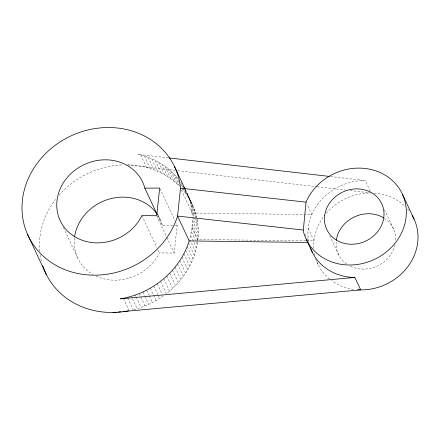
<?xml version="1.0" encoding="UTF-8"?>
<svg xmlns="http://www.w3.org/2000/svg" width="440" height="440" viewBox="0 0 440 440"><rect width="100%" height="100%" fill="white"/><g stroke="black" fill="none" stroke-linecap="round" stroke-linejoin="round"><path stroke-width="0.33" stroke-dasharray="2.2 1.65" d="M191.021 205.447L192.44 216.761M160.556 281.298L166.381 293.733C180.087 283.162 190.729 268.428 195.536 251.73L189.712 239.294L192 228.047L192.472 218.636M195.536 251.73C198.655 240.851 199.227 229.213 196.845 218.13M157.647 215.507L162.305 225.451L174.46 225.346M96.025 276.062A45.529 40.601 -25.1 0 0 112.673 280.126L116.21 280.17A45.529 40.601 -25.1 0 0 159.363 252.896L174.18 253.061L177.155 225.379L175.989 222.888M74.465 238.156L74.36 238.981A45.529 40.601 -25.1 0 0 93.049 274.505M133.859 309.65C144.298 306.955 154.226 302.341 163.07 296.175M370.211 191.12L365.261 180.554L363.072 180.56A53.114 47.366 -25.1 0 0 312.103 213.989L311.118 216.365A53.114 47.366 -25.1 0 0 308.495 226.116L308.171 228.591A53.114 47.366 -25.1 0 0 308.589 240.845L308.924 242.457M175.131 225.357L177.155 225.379M305.778 240.752L197.912 239.542L192.088 227.106M306.466 240.757L314.023 240.845L308.198 228.41M192.17 213.032L311.85 214.588L306.9 204.023M168.465 157.867L137.825 154.33C153.23 157.696 167.712 165.974 177.727 178.25M330.528 176.55L365.261 180.554M127.496 164.906L174.972 170.379M177.694 170.693L316.608 186.709M317.29 186.786L345.208 190.003M349.976 190.553L371.085 192.984M173.591 173.641L179.416 186.076C169.488 176.077 156.448 169.411 142.698 166.546A80.938 72.177 -25.1 0 0 128.167 164.852M181.962 188.793C189.173 196.939 194.332 206.899 196.697 217.531M185.18 189.536L193.595 207.543M384.489 209.6L393.514 228.877M329.687 235.675L338.712 254.947M305.135 234.377L307.758 239.971M315.552 259.166L318.175 264.764M185.422 189.865L192.121 204.166M184.624 188.441L190.448 200.877M184.811 189.602L188.595 197.687M187.77 195.107L194.876 211.002M189.052 198.566L190.135 202.097L195.96 214.533M180.736 182.171L183.062 187.143M183.354 187.764L186.56 194.601M196.554 217.509L191.021 205.695L190.135 202.097M180.851 184.173L182.309 187.286M182.6 187.907L184.349 191.637M191.697 209.341L197.522 221.777M176.138 176.358L178.761 181.951M181.396 190.031L197.995 225.467M192.731 217.382L198.264 229.196M170.885 171.061L176.71 183.497M192.5 220.512L198.325 232.947M168.025 168.63L173.85 181.066M192.352 224.279L198.181 236.715M165.028 166.342L170.852 178.778M192 228.047L197.824 240.482M161.893 164.219L167.717 176.649M191.444 231.814L197.269 244.25M158.626 162.25L164.456 174.686M190.68 235.565L196.504 248.001M155.249 160.452L161.073 172.887M151.756 158.823L157.581 171.259M188.546 242.985L194.37 255.42M148.159 157.371L153.984 169.807M159.968 188.694L174.823 220.402M187.181 246.637L193.006 259.072M144.474 156.101L150.304 168.537M185.625 250.234L191.45 262.669M140.712 155.012L146.537 167.448M183.882 253.765L189.706 266.2M181.951 257.23L187.776 269.665M179.839 260.607L185.663 273.042M157.845 214.549L160.754 220.764M156.706 215.754L166.606 236.896M166.898 237.518L174.18 253.061M177.556 263.901L183.381 276.337M175.104 267.091L180.928 279.527M172.491 270.177L178.316 282.612M169.719 273.152L175.544 285.588M141.884 215.589L156.739 247.302M157.905 249.788L159.363 252.896M166.804 276.001L172.629 288.437M163.746 278.718L169.571 291.154M157.245 283.74L162.195 294.311M153.813 286.027L157.894 294.734M158.186 295.356L159.638 298.463M150.282 288.161L156.107 300.597M146.647 290.131L148.979 295.103M149.27 295.724L152.471 302.566M142.929 291.935L144.678 295.664M144.969 296.285L148.753 304.37M139.133 293.568L144.958 306.004M135.267 295.026L135.85 296.269M136.142 296.89L141.091 307.461M132.506 298.788L137.17 308.737M127.661 298.018L133.199 309.832M123.365 298.304L128.898 310.118M63.426 227.552L77.693 258.016M162.305 225.451L161.865 223.801A45.529 40.601 -25.1 0 0 157.751 215.056M41.371 260.986A80.938 72.177 -25.1 0 1 40.178 254.92M39.743 251.218A80.938 72.177 -25.1 0 1 55.622 199.364M59.037 195.201A80.938 72.177 -25.1 0 1 122.776 164.879M353.661 289.344A53.114 47.366 -25.1 0 1 331.436 280.462M329.483 278.944A53.114 47.366 -25.1 0 1 316.486 260.882M314.77 255.068A53.114 47.366 -25.1 0 1 314.413 253.281M313.841 248.424A53.114 47.366 -25.1 0 1 313.995 241.027L314.32 238.552A53.114 47.366 -25.1 0 1 323.84 216.321M326.326 213.224A53.114 47.366 -25.1 0 1 368.896 192.995M374.193 193.1A53.114 47.366 -25.1 0 1 405.471 206.795M407.556 209.028A53.114 47.366 -25.1 0 1 409.096 210.909M384.411 218.317A30.349 27.066 -25.1 0 1 395.626 240.51M394.988 244.904A30.349 27.066 -25.1 0 1 364.843 269.071L362.478 269.104A30.349 27.066 -25.1 0 1 349.267 265.672M346.445 263.912A30.349 27.066 -25.1 0 1 336.144 242.341"/><path stroke-width="0.66" d="M180.521 188.161L177.546 216.062L176.897 218.114A80.938 72.177 -25.1 0 1 95.519 275.171L91.482 275.127A80.938 72.177 -25.1 0 1 22.105 203.918A80.938 72.177 -25.1 0 1 99.897 127.941A80.938 72.177 -25.1 0 1 180.521 188.161L306.026 202.153L306.273 201.553A53.114 47.366 -25.1 0 1 357.247 168.124L359.904 168.113A53.114 47.366 -25.1 0 1 406.12 216.953A53.114 47.366 -25.1 0 1 349.888 265.007L347.243 264.957A53.114 47.366 -25.1 0 1 303.254 230.791L306.026 202.153M144.832 188.144L159.676 188.073L156.706 215.754L141.884 215.589A45.529 40.601 -25.1 0 1 98.736 242.864L95.2 242.825A45.529 40.601 -25.1 0 1 56.887 201.674L57.31 198.374A45.529 40.601 -25.1 0 1 98.786 160.264A45.529 40.601 -25.1 0 1 144.392 186.494L144.832 188.144L157.064 214.258M74.624 236.918L74.784 235.681A45.529 40.601 -25.1 0 1 110.622 198.677A45.529 40.601 -25.1 0 1 157.394 214.517M303.094 230.021L177.546 216.062L189.195 240.933C179.773 271.298 151.437 293.821 120.389 298.837L354.86 277.426L360.685 289.861L122.909 311.575M128.596 310.844L125.153 311.459A80.938 72.177 -25.1 0 1 112.992 312.477L108.955 312.433A80.938 72.177 -25.1 0 1 42.724 265.721M112.992 312.477L116.297 312.175M118.283 311.993L120.929 311.751M189.195 240.933L308.236 242.451M354.86 277.426L353.067 277.387A53.114 47.366 -25.1 0 1 310.453 247.874M169.147 157.944L329.17 176.391M183.7 186.846L184.316 187.907M402.463 194.31L414.111 219.181M306.52 239.894L312.351 252.329M174.642 166.859L185.13 189.244M27.44 234.157L46.486 274.797M413.039 217.008A53.114 47.366 -25.1 0 1 361.537 289.877L358.892 289.823A53.114 47.366 -25.1 0 1 357.577 289.751M412.154 215.424A53.114 47.366 -25.1 0 1 412.753 216.48M336.364 240.141A30.349 27.066 -25.1 0 1 368.11 213.741L370.464 213.802A30.349 27.066 -25.1 0 1 383.466 217.729M324.715 215.27L324.489 217.47A30.349 27.066 -25.1 0 0 350.829 244.233L353.188 244.206A30.349 27.066 -25.1 0 0 383.57 218.939L383.889 216.739A30.349 27.066 -25.1 0 0 358.809 188.931L356.461 188.87A30.349 27.066 -25.1 0 0 324.715 215.27"/></g></svg>
